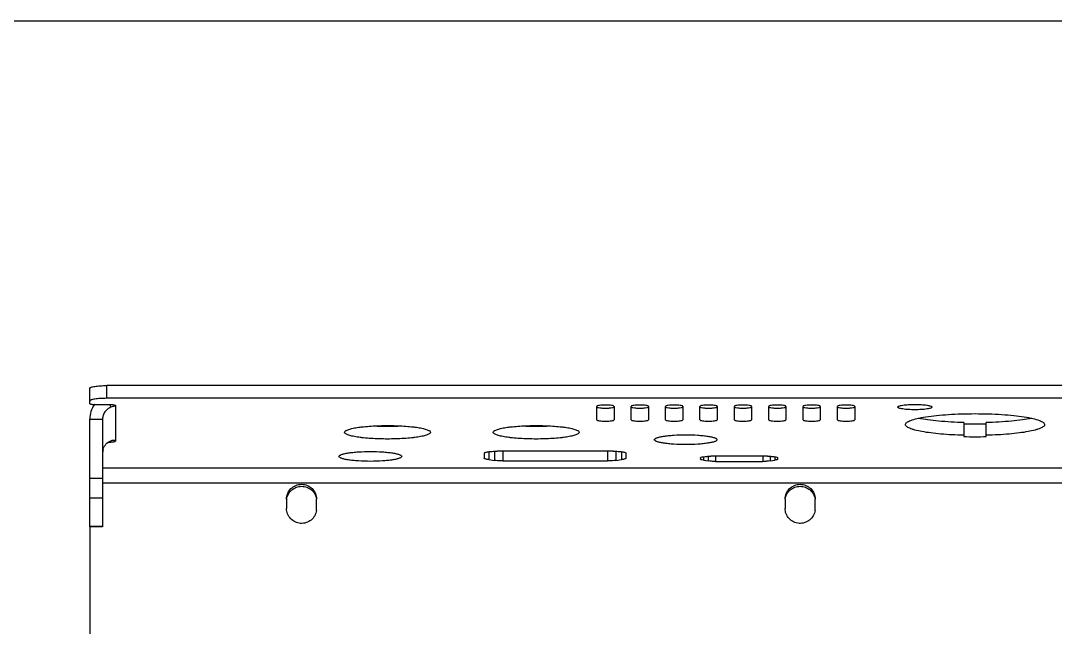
# Model space of a CAD drawing. Header units: inches. Extents: x 0 to 16.5, y 0 to 23.4.
# Drawn here: x 4.739 to 9.478, y 20.608 to 23.386 of the extents above; entities that cross this region are included whole.
import ezdxf

# ---------------------------------------------------------------- set-up
doc = ezdxf.new("R2010")
doc.units = ezdxf.units.IN
doc.header["$LTSCALE"] = 1.524409
doc.header["$MEASUREMENT"] = 0
doc.layers.get('0').update_dxf_attribs({"linetype": 'CONTINUOUS'})
doc.layers.add('02___PRT_ALL_AXES', color=7, linetype='CONTINUOUS')

msp = doc.modelspace()

# ---------------------------------------------------------------- linework, layer by layer
at = {"color": 7, "linetype": 'CONTINUOUS'}
for p, q in [((0, 23.3858), (16.5354, 23.3858)), ((5.1339, 21.6568), (5.1339, 21.7151)), ((5.0552, 21.6322), (5.0552, 21.7028)), ((5.0748, 21.6291), (5.1437, 21.6291)), ((11.6693, 21.6568), (5.1339, 21.6568)), ((5.146, 21.629), (5.1514, 21.6157)), ((5.1733, 21.6245), (5.1733, 21.4613)), ((7.378, 21.5583), (7.378, 21.6199)), ((7.4567, 21.6199), (7.4567, 21.5583)), ((7.5355, 21.5583), (7.5355, 21.6199)), ((7.6142, 21.6199), (7.6142, 21.5583)), ((7.693, 21.5583), (7.693, 21.6199)), ((7.7717, 21.6199), (7.7717, 21.5583)), ((7.8504, 21.5583), (7.8504, 21.6199)), ((7.9292, 21.6199), (7.9292, 21.5583)), ((8.0079, 21.5583), (8.0079, 21.6199)), ((8.0867, 21.6199), (8.0867, 21.5583)), ((8.1654, 21.5583), (8.1654, 21.6199)), ((8.2441, 21.6199), (8.2441, 21.5583)), ((8.3229, 21.5583), (8.3229, 21.6199)), ((8.4016, 21.6199), (8.4016, 21.5583)), ((8.4804, 21.5583), (8.4804, 21.6199)), ((8.5591, 21.6199), (8.5591, 21.5583)), ((5.0552, 21.5615), (5.1142, 21.5615)), ((5.1142, 21.5615), (5.1142, 21.069)), ((9.0591, 21.5458), (9.0591, 21.4816)), ((9.1615, 21.4816), (9.1615, 21.5458)), ((5.1419, 21.4567), (5.1437, 21.4567)), ((5.1437, 21.4576), (5.1437, 21.4567)), ((5.1529, 21.4569), (5.1611, 21.4575)), ((11.6819, 21.3366), (5.1142, 21.3366)), ((5.1142, 21.2893), (5.0552, 21.2893)), ((11.689, 21.269), (5.1142, 21.269)), ((5.1142, 21.1992), (5.0552, 21.1992)), ((5.9567, 21.1951), (5.9567, 21.1523)), ((6.0945, 21.1523), (6.0945, 21.1951)), ((8.2402, 21.1951), (8.2402, 21.1523)), ((8.378, 21.1523), (8.378, 21.1951)), ((5.1142, 21.0699), (5.0552, 21.0699)), ((5.0552, 21.069), (5.0552, 18.1489)), ((5.1142, 21.069), (5.0552, 21.069))]:
    msp.add_line(p, q, dxfattribs=at)
at = {"color": 3, "linetype": 'CONTINUOUS'}
for p, q in [((11.6693, 21.7151), (5.1339, 21.7151)), ((5.0552, 21.069), (5.0552, 21.5615))]:
    msp.add_line(p, q, dxfattribs=at)
for centre, radius, start, end in [((5.1708, 21.5615), 0.1156, 144.8161, 179.9736), ((5.172, 21.5608), 0.1171, 143.9985, 144.8686), ((9.1103, 23.8028), 2.2635, 268.7043, 271.2957)]:
    msp.add_arc(centre, radius, start, end, dxfattribs=at)
at = {"color": 7, "linetype": 'CONTINUOUS'}
for centre, radius, start, end in [((9.1103, 23.7445), 2.2635, 268.7043, 271.2957), ((5.1721, 21.4075), 0.0579, 166.2124, 179.9681), ((5.1717, 21.4076), 0.0575, 163.9319, 166.1939), ((5.1439, 21.6359), 0.1793, 269.9604, 272.8781), ((6.0272, 21.1524), 0.0673, 352.1648, 359.9837), ((8.3107, 21.1524), 0.0673, 352.1648, 359.9837)]:
    msp.add_arc(centre, radius, start, end, dxfattribs=at)
at = {"color": 3, "linetype": 'CONTINUOUS'}
for points, knots in [([(5.0552, 21.7028), (5.0552, 21.7038), (5.0565, 21.7053), (5.0587, 21.7065), (5.0626, 21.7082), (5.0692, 21.71), (5.0834, 21.7126), (5.1052, 21.7146), (5.1238, 21.7151), (5.1339, 21.7151)], [0, 0, 0, 0, 0.034933, 0.062171, 0.097137, 0.19041, 0.313059, 0.629049, 1, 1, 1, 1]), ([(7.3855, 21.613), (7.3836, 21.6134), (7.3811, 21.6139), (7.378, 21.6157), (7.378, 21.6166)], [0, 0, 0, 0, 0.683535, 1, 1, 1, 1]), ([(7.4492, 21.613), (7.4446, 21.612), (7.434, 21.6108), (7.4174, 21.6102), (7.4007, 21.6108), (7.3901, 21.612), (7.3855, 21.613)], [0, 0, 0, 0, 0.220426, 0.5, 0.779574, 1, 1, 1, 1]), ([(7.4548, 21.6147), (7.4545, 21.6145), (7.4526, 21.6138), (7.4507, 21.6133), (7.4492, 21.613)], [0, 0, 0, 0, 0.198494, 1, 1, 1, 1]), ([(7.4567, 21.6166), (7.4567, 21.6164), (7.4564, 21.6155), (7.4555, 21.615), (7.4548, 21.6147)], [0, 0, 0, 0, 0.177925, 1, 1, 1, 1]), ([(7.543, 21.613), (7.5411, 21.6134), (7.5386, 21.6139), (7.5355, 21.6157), (7.5355, 21.6166)], [0, 0, 0, 0, 0.683535, 1, 1, 1, 1]), ([(7.6067, 21.613), (7.6021, 21.612), (7.5915, 21.6108), (7.5748, 21.6102), (7.5582, 21.6108), (7.5476, 21.612), (7.543, 21.613)], [0, 0, 0, 0, 0.220426, 0.5, 0.779574, 1, 1, 1, 1]), ([(7.6123, 21.6147), (7.6119, 21.6145), (7.6101, 21.6138), (7.6082, 21.6133), (7.6067, 21.613)], [0, 0, 0, 0, 0.198494, 1, 1, 1, 1]), ([(7.6142, 21.6166), (7.6142, 21.6164), (7.6139, 21.6155), (7.613, 21.615), (7.6123, 21.6147)], [0, 0, 0, 0, 0.177925, 1, 1, 1, 1]), ([(7.7005, 21.613), (7.6986, 21.6134), (7.6961, 21.6139), (7.693, 21.6157), (7.693, 21.6166)], [0, 0, 0, 0, 0.683535, 1, 1, 1, 1]), ([(7.7642, 21.613), (7.7596, 21.612), (7.7489, 21.6108), (7.7323, 21.6102), (7.7157, 21.6108), (7.7051, 21.612), (7.7005, 21.613)], [0, 0, 0, 0, 0.220426, 0.5, 0.779574, 1, 1, 1, 1]), ([(7.7698, 21.6147), (7.7694, 21.6145), (7.7676, 21.6138), (7.7657, 21.6133), (7.7642, 21.613)], [0, 0, 0, 0, 0.198494, 1, 1, 1, 1]), ([(7.7717, 21.6166), (7.7717, 21.6164), (7.7714, 21.6155), (7.7705, 21.615), (7.7698, 21.6147)], [0, 0, 0, 0, 0.177925, 1, 1, 1, 1]), ([(7.8579, 21.613), (7.856, 21.6134), (7.8536, 21.6139), (7.8504, 21.6157), (7.8504, 21.6166)], [0, 0, 0, 0, 0.683535, 1, 1, 1, 1]), ([(7.9217, 21.613), (7.9171, 21.612), (7.9064, 21.6108), (7.8898, 21.6102), (7.8732, 21.6108), (7.8625, 21.612), (7.8579, 21.613)], [0, 0, 0, 0, 0.220426, 0.5, 0.779574, 1, 1, 1, 1]), ([(7.9272, 21.6147), (7.9269, 21.6145), (7.9251, 21.6138), (7.9232, 21.6133), (7.9217, 21.613)], [0, 0, 0, 0, 0.198494, 1, 1, 1, 1]), ([(7.9292, 21.6166), (7.9292, 21.6164), (7.9289, 21.6155), (7.9279, 21.615), (7.9272, 21.6147)], [0, 0, 0, 0, 0.177925, 1, 1, 1, 1]), ([(8.0154, 21.613), (8.0135, 21.6134), (8.0111, 21.6139), (8.0079, 21.6157), (8.0079, 21.6166)], [0, 0, 0, 0, 0.683535, 1, 1, 1, 1]), ([(8.0791, 21.613), (8.0745, 21.612), (8.0639, 21.6108), (8.0473, 21.6102), (8.0307, 21.6108), (8.02, 21.612), (8.0154, 21.613)], [0, 0, 0, 0, 0.220426, 0.5, 0.779574, 1, 1, 1, 1]), ([(8.0847, 21.6147), (8.0844, 21.6145), (8.0826, 21.6138), (8.0807, 21.6133), (8.0791, 21.613)], [0, 0, 0, 0, 0.198494, 1, 1, 1, 1]), ([(8.0867, 21.6166), (8.0867, 21.6164), (8.0864, 21.6155), (8.0854, 21.615), (8.0847, 21.6147)], [0, 0, 0, 0, 0.177925, 1, 1, 1, 1]), ([(8.1729, 21.613), (8.171, 21.6134), (8.1685, 21.6139), (8.1654, 21.6157), (8.1654, 21.6166)], [0, 0, 0, 0, 0.683535, 1, 1, 1, 1]), ([(8.2366, 21.613), (8.232, 21.612), (8.2214, 21.6108), (8.2048, 21.6102), (8.1881, 21.6108), (8.1775, 21.612), (8.1729, 21.613)], [0, 0, 0, 0, 0.220426, 0.5, 0.779574, 1, 1, 1, 1]), ([(8.2422, 21.6147), (8.2419, 21.6145), (8.2401, 21.6138), (8.2381, 21.6133), (8.2366, 21.613)], [0, 0, 0, 0, 0.198494, 1, 1, 1, 1]), ([(8.2441, 21.6166), (8.2441, 21.6164), (8.2438, 21.6155), (8.2429, 21.615), (8.2422, 21.6147)], [0, 0, 0, 0, 0.177925, 1, 1, 1, 1]), ([(8.3304, 21.613), (8.3285, 21.6134), (8.326, 21.6139), (8.3229, 21.6157), (8.3229, 21.6166)], [0, 0, 0, 0, 0.683535, 1, 1, 1, 1]), ([(8.3941, 21.613), (8.3895, 21.612), (8.3789, 21.6108), (8.3622, 21.6102), (8.3456, 21.6108), (8.335, 21.612), (8.3304, 21.613)], [0, 0, 0, 0, 0.220426, 0.5, 0.779574, 1, 1, 1, 1]), ([(8.3997, 21.6147), (8.3993, 21.6145), (8.3975, 21.6138), (8.3956, 21.6133), (8.3941, 21.613)], [0, 0, 0, 0, 0.198494, 1, 1, 1, 1]), ([(8.4016, 21.6166), (8.4016, 21.6164), (8.4013, 21.6155), (8.4004, 21.615), (8.3997, 21.6147)], [0, 0, 0, 0, 0.177925, 1, 1, 1, 1]), ([(8.4879, 21.613), (8.486, 21.6134), (8.4835, 21.6139), (8.4804, 21.6157), (8.4804, 21.6166)], [0, 0, 0, 0, 0.683535, 1, 1, 1, 1]), ([(8.5516, 21.613), (8.547, 21.612), (8.5363, 21.6108), (8.5197, 21.6102), (8.5031, 21.6108), (8.4925, 21.612), (8.4879, 21.613)], [0, 0, 0, 0, 0.220426, 0.5, 0.779574, 1, 1, 1, 1]), ([(8.5572, 21.6147), (8.5568, 21.6145), (8.555, 21.6138), (8.5531, 21.6133), (8.5516, 21.613)], [0, 0, 0, 0, 0.198494, 1, 1, 1, 1]), ([(8.5591, 21.6166), (8.5591, 21.6164), (8.5588, 21.6155), (8.5579, 21.615), (8.5572, 21.6147)], [0, 0, 0, 0, 0.177925, 1, 1, 1, 1]), ([(9.0591, 21.5458), (9.0203, 21.5468), (8.9649, 21.5497), (8.8959, 21.5577), (8.8656, 21.5628), (8.852, 21.5658)], [0, 0, 0, 0, 0.55889, 0.798643, 1, 1, 1, 1]), ([(9.3686, 21.5658), (9.3549, 21.5628), (9.3247, 21.5577), (9.2557, 21.5497), (9.2002, 21.5468), (9.1615, 21.5458)], [0, 0, 0, 0, 0.201357, 0.44111, 1, 1, 1, 1]), ([(5.9574, 21.195), (5.9585, 21.2031), (5.9637, 21.2189), (5.9794, 21.2383), (6.0009, 21.251), (6.0256, 21.2554), (6.0503, 21.251), (6.0719, 21.2383), (6.0876, 21.2189), (6.0928, 21.2031), (6.0939, 21.195)], [0, 0, 0, 0, 0.124331, 0.249076, 0.37436, 0.5, 0.62564, 0.750924, 0.875669, 1, 1, 1, 1]), ([(8.2408, 21.195), (8.2419, 21.2031), (8.2471, 21.2189), (8.2628, 21.2383), (8.2844, 21.251), (8.3091, 21.2554), (8.3338, 21.251), (8.3554, 21.2383), (8.371, 21.2189), (8.3763, 21.2031), (8.3774, 21.195)], [0, 0, 0, 0, 0.124331, 0.249076, 0.37436, 0.5, 0.62564, 0.750924, 0.875669, 1, 1, 1, 1])]:
    msp.add_open_spline(points, degree=3, knots=knots, dxfattribs=at)
at = {"color": 7, "linetype": 'CONTINUOUS'}
for points, knots in [([(5.1339, 21.6568), (5.1238, 21.6568), (5.1052, 21.6563), (5.0834, 21.6542), (5.0692, 21.6516), (5.0626, 21.6499), (5.0587, 21.6482), (5.0565, 21.6469), (5.0552, 21.6454), (5.0552, 21.6445)], [0, 0, 0, 0, 0.370951, 0.686941, 0.80959, 0.902863, 0.937829, 0.965067, 1, 1, 1, 1]), ([(5.0552, 21.6322), (5.0552, 21.6319), (5.0557, 21.6314), (5.0576, 21.6306), (5.0616, 21.6298), (5.0677, 21.6292), (5.0723, 21.6291), (5.0748, 21.6291)], [0, 0, 0, 0, 0.034943, 0.097002, 0.3128, 0.628875, 1, 1, 1, 1]), ([(5.1514, 21.6157), (5.146, 21.6136), (5.1357, 21.6077), (5.1237, 21.5948), (5.116, 21.5789), (5.1142, 21.5673), (5.1142, 21.5615)], [0, 0, 0, 0, 0.251237, 0.501548, 0.751013, 1, 1, 1, 1]), ([(5.1437, 21.6291), (5.1475, 21.6291), (5.1545, 21.6289), (5.1636, 21.628), (5.1696, 21.6268), (5.1725, 21.6257), (5.1733, 21.6248), (5.1733, 21.6245)], [0, 0, 0, 0, 0.371125, 0.6872, 0.902998, 0.965057, 1, 1, 1, 1]), ([(5.1733, 21.6245), (5.1733, 21.6238), (5.1711, 21.6222), (5.1669, 21.6209), (5.1598, 21.6188), (5.1544, 21.6169), (5.1514, 21.6157)], [0, 0, 0, 0, 0.088698, 0.276456, 0.588016, 1, 1, 1, 1]), ([(7.4567, 21.6199), (7.4567, 21.6203), (7.4557, 21.6215), (7.4519, 21.623), (7.4438, 21.6246), (7.4317, 21.6257), (7.4174, 21.6262), (7.403, 21.6257), (7.3909, 21.6246), (7.3829, 21.623), (7.379, 21.6215), (7.378, 21.6203), (7.378, 21.6199)], [0, 0, 0, 0, 0.017471, 0.048502, 0.156393, 0.314463, 0.5, 0.685537, 0.843607, 0.951498, 0.982529, 1, 1, 1, 1]), ([(7.6142, 21.6199), (7.6142, 21.6203), (7.6132, 21.6215), (7.6093, 21.623), (7.6013, 21.6246), (7.5892, 21.6257), (7.5748, 21.6262), (7.5605, 21.6257), (7.5484, 21.6246), (7.5403, 21.623), (7.5365, 21.6215), (7.5355, 21.6203), (7.5355, 21.6199)], [0, 0, 0, 0, 0.017471, 0.048502, 0.156393, 0.314463, 0.5, 0.685537, 0.843607, 0.951498, 0.982529, 1, 1, 1, 1]), ([(7.7717, 21.6199), (7.7717, 21.6203), (7.7707, 21.6215), (7.7668, 21.623), (7.7588, 21.6246), (7.7467, 21.6257), (7.7323, 21.6262), (7.718, 21.6257), (7.7058, 21.6246), (7.6978, 21.623), (7.694, 21.6215), (7.693, 21.6203), (7.693, 21.6199)], [0, 0, 0, 0, 0.017471, 0.048502, 0.156393, 0.314463, 0.5, 0.685537, 0.843607, 0.951498, 0.982529, 1, 1, 1, 1]), ([(7.9292, 21.6199), (7.9292, 21.6203), (7.9282, 21.6215), (7.9243, 21.623), (7.9163, 21.6246), (7.9041, 21.6257), (7.8898, 21.6262), (7.8755, 21.6257), (7.8633, 21.6246), (7.8553, 21.623), (7.8515, 21.6215), (7.8504, 21.6203), (7.8504, 21.6199)], [0, 0, 0, 0, 0.017471, 0.048502, 0.156393, 0.314463, 0.5, 0.685537, 0.843607, 0.951498, 0.982529, 1, 1, 1, 1]), ([(8.0867, 21.6199), (8.0867, 21.6203), (8.0856, 21.6215), (8.0818, 21.623), (8.0738, 21.6246), (8.0616, 21.6257), (8.0473, 21.6262), (8.0329, 21.6257), (8.0208, 21.6246), (8.0128, 21.623), (8.0089, 21.6215), (8.0079, 21.6203), (8.0079, 21.6199)], [0, 0, 0, 0, 0.017471, 0.048502, 0.156393, 0.314463, 0.5, 0.685537, 0.843607, 0.951498, 0.982529, 1, 1, 1, 1]), ([(8.2441, 21.6199), (8.2441, 21.6203), (8.2431, 21.6215), (8.2393, 21.623), (8.2312, 21.6246), (8.2191, 21.6257), (8.2048, 21.6262), (8.1904, 21.6257), (8.1783, 21.6246), (8.1703, 21.623), (8.1664, 21.6215), (8.1654, 21.6203), (8.1654, 21.6199)], [0, 0, 0, 0, 0.017471, 0.048502, 0.156393, 0.314463, 0.5, 0.685537, 0.843607, 0.951498, 0.982529, 1, 1, 1, 1]), ([(8.4016, 21.6199), (8.4016, 21.6203), (8.4006, 21.6215), (8.3967, 21.623), (8.3887, 21.6246), (8.3766, 21.6257), (8.3622, 21.6262), (8.3479, 21.6257), (8.3358, 21.6246), (8.3278, 21.623), (8.3239, 21.6215), (8.3229, 21.6203), (8.3229, 21.6199)], [0, 0, 0, 0, 0.017471, 0.048502, 0.156393, 0.314463, 0.5, 0.685537, 0.843607, 0.951498, 0.982529, 1, 1, 1, 1]), ([(8.5591, 21.6199), (8.5591, 21.6203), (8.5581, 21.6215), (8.5542, 21.623), (8.5462, 21.6246), (8.5341, 21.6257), (8.5197, 21.6262), (8.5054, 21.6257), (8.4932, 21.6246), (8.4852, 21.623), (8.4814, 21.6215), (8.4804, 21.6203), (8.4804, 21.6199)], [0, 0, 0, 0, 0.017471, 0.048502, 0.156393, 0.314463, 0.5, 0.685537, 0.843607, 0.951498, 0.982529, 1, 1, 1, 1]), ([(8.7914, 21.5367), (8.7914, 21.5384), (8.7928, 21.5424), (8.798, 21.5472), (8.8058, 21.5518), (8.8215, 21.5584), (8.8482, 21.5656), (8.8875, 21.5728), (8.9353, 21.5788), (8.9897, 21.5832), (9.0488, 21.586), (9.1103, 21.5869), (9.1717, 21.586), (9.2308, 21.5832), (9.2853, 21.5788), (9.3331, 21.5728), (9.3724, 21.5656), (9.399, 21.5584), (9.4148, 21.5518), (9.4226, 21.5472), (9.4277, 21.5424), (9.4292, 21.5384), (9.4292, 21.5367)], [0, 0, 0, 0, 0.007778, 0.017906, 0.031513, 0.048974, 0.09557, 0.156834, 0.230764, 0.314713, 0.405589, 0.5, 0.594411, 0.685287, 0.769236, 0.843166, 0.90443, 0.951026, 0.968487, 0.982094, 0.992222, 1, 1, 1, 1]), ([(7.378, 21.5583), (7.378, 21.5578), (7.379, 21.5567), (7.3829, 21.5551), (7.3909, 21.5535), (7.403, 21.5524), (7.4174, 21.552), (7.4317, 21.5524), (7.4438, 21.5535), (7.4519, 21.5551), (7.4557, 21.5567), (7.4567, 21.5578), (7.4567, 21.5583)], [0, 0, 0, 0, 0.017471, 0.048502, 0.156393, 0.314463, 0.5, 0.685537, 0.843607, 0.951498, 0.982529, 1, 1, 1, 1]), ([(7.5355, 21.5583), (7.5355, 21.5578), (7.5365, 21.5567), (7.5403, 21.5551), (7.5484, 21.5535), (7.5605, 21.5524), (7.5748, 21.552), (7.5892, 21.5524), (7.6013, 21.5535), (7.6093, 21.5551), (7.6132, 21.5567), (7.6142, 21.5578), (7.6142, 21.5583)], [0, 0, 0, 0, 0.017471, 0.048502, 0.156393, 0.314463, 0.5, 0.685537, 0.843607, 0.951498, 0.982529, 1, 1, 1, 1]), ([(7.693, 21.5583), (7.693, 21.5578), (7.694, 21.5567), (7.6978, 21.5551), (7.7058, 21.5535), (7.718, 21.5524), (7.7323, 21.552), (7.7467, 21.5524), (7.7588, 21.5535), (7.7668, 21.5551), (7.7707, 21.5567), (7.7717, 21.5578), (7.7717, 21.5583)], [0, 0, 0, 0, 0.017471, 0.048502, 0.156393, 0.314463, 0.5, 0.685537, 0.843607, 0.951498, 0.982529, 1, 1, 1, 1]), ([(7.8504, 21.5583), (7.8504, 21.5578), (7.8515, 21.5567), (7.8553, 21.5551), (7.8633, 21.5535), (7.8755, 21.5524), (7.8898, 21.552), (7.9041, 21.5524), (7.9163, 21.5535), (7.9243, 21.5551), (7.9282, 21.5567), (7.9292, 21.5578), (7.9292, 21.5583)], [0, 0, 0, 0, 0.017471, 0.048502, 0.156393, 0.314463, 0.5, 0.685537, 0.843607, 0.951498, 0.982529, 1, 1, 1, 1]), ([(8.0079, 21.5583), (8.0079, 21.5578), (8.0089, 21.5567), (8.0128, 21.5551), (8.0208, 21.5535), (8.0329, 21.5524), (8.0473, 21.552), (8.0616, 21.5524), (8.0738, 21.5535), (8.0818, 21.5551), (8.0856, 21.5567), (8.0867, 21.5578), (8.0867, 21.5583)], [0, 0, 0, 0, 0.017471, 0.048502, 0.156393, 0.314463, 0.5, 0.685537, 0.843607, 0.951498, 0.982529, 1, 1, 1, 1]), ([(8.1654, 21.5583), (8.1654, 21.5578), (8.1664, 21.5567), (8.1703, 21.5551), (8.1783, 21.5535), (8.1904, 21.5524), (8.2048, 21.552), (8.2191, 21.5524), (8.2312, 21.5535), (8.2393, 21.5551), (8.2431, 21.5567), (8.2441, 21.5578), (8.2441, 21.5583)], [0, 0, 0, 0, 0.017471, 0.048502, 0.156393, 0.314463, 0.5, 0.685537, 0.843607, 0.951498, 0.982529, 1, 1, 1, 1]), ([(8.3229, 21.5583), (8.3229, 21.5578), (8.3239, 21.5567), (8.3278, 21.5551), (8.3358, 21.5535), (8.3479, 21.5524), (8.3622, 21.552), (8.3766, 21.5524), (8.3887, 21.5535), (8.3967, 21.5551), (8.4006, 21.5567), (8.4016, 21.5578), (8.4016, 21.5583)], [0, 0, 0, 0, 0.017471, 0.048502, 0.156393, 0.314463, 0.5, 0.685537, 0.843607, 0.951498, 0.982529, 1, 1, 1, 1]), ([(8.4804, 21.5583), (8.4804, 21.5578), (8.4814, 21.5567), (8.4852, 21.5551), (8.4932, 21.5535), (8.5054, 21.5524), (8.5197, 21.552), (8.5341, 21.5524), (8.5462, 21.5535), (8.5542, 21.5551), (8.5581, 21.5567), (8.5591, 21.5578), (8.5591, 21.5583)], [0, 0, 0, 0, 0.017471, 0.048502, 0.156393, 0.314463, 0.5, 0.685537, 0.843607, 0.951498, 0.982529, 1, 1, 1, 1]), ([(9.0591, 21.4875), (9.041, 21.4879), (9.0058, 21.4893), (8.9551, 21.4929), (8.9093, 21.4977), (8.8697, 21.5036), (8.8411, 21.5096), (8.8224, 21.5151), (8.8115, 21.5191), (8.8029, 21.5232), (8.7966, 21.5274), (8.7925, 21.5318), (8.7914, 21.5352), (8.7914, 21.5367)], [0, 0, 0, 0, 0.195528, 0.379622, 0.546774, 0.692088, 0.811483, 0.860508, 0.902098, 0.936207, 0.963094, 0.98362, 1, 1, 1, 1]), ([(9.4292, 21.5367), (9.4292, 21.5352), (9.4281, 21.5318), (9.4239, 21.5274), (9.4176, 21.5232), (9.409, 21.5191), (9.3981, 21.5151), (9.3794, 21.5096), (9.3509, 21.5036), (9.3113, 21.4977), (9.2654, 21.4929), (9.2148, 21.4893), (9.1796, 21.4879), (9.1615, 21.4875)], [0, 0, 0, 0, 0.01638, 0.036906, 0.063793, 0.097902, 0.139492, 0.188517, 0.307912, 0.453226, 0.620378, 0.804472, 1, 1, 1, 1]), ([(5.1165, 21.4235), (5.1189, 21.432), (5.1279, 21.4481), (5.1431, 21.4585), (5.1514, 21.4618)], [0, 0, 0, 0, 0.498627, 1, 1, 1, 1]), ([(5.1733, 21.4613), (5.1733, 21.462), (5.1719, 21.4629), (5.17, 21.4636), (5.1662, 21.4644), (5.1598, 21.4643), (5.1544, 21.4629), (5.1514, 21.4618)], [0, 0, 0, 0, 0.090612, 0.170631, 0.278414, 0.585687, 1, 1, 1, 1]), ([(5.1611, 21.4575), (5.1628, 21.4577), (5.1658, 21.4581), (5.1697, 21.459), (5.1721, 21.4598), (5.1733, 21.4608), (5.1733, 21.4613)], [0, 0, 0, 0, 0.393943, 0.696917, 0.896572, 1, 1, 1, 1]), ([(5.9567, 21.1951), (5.9567, 21.204), (5.9603, 21.2219), (5.9757, 21.2445), (5.9986, 21.2596), (6.0256, 21.2649), (6.0526, 21.2596), (6.0756, 21.2445), (6.0909, 21.2219), (6.0945, 21.204), (6.0945, 21.1951)], [0, 0, 0, 0, 0.124293, 0.248989, 0.374286, 0.5, 0.625714, 0.751011, 0.875707, 1, 1, 1, 1]), ([(8.2402, 21.1951), (8.2402, 21.204), (8.2438, 21.2219), (8.2592, 21.2445), (8.2821, 21.2596), (8.3091, 21.2649), (8.3361, 21.2596), (8.359, 21.2445), (8.3744, 21.2219), (8.378, 21.204), (8.378, 21.1951)], [0, 0, 0, 0, 0.124293, 0.248989, 0.374286, 0.5, 0.625714, 0.751011, 0.875707, 1, 1, 1, 1]), ([(6.0939, 21.1432), (6.0927, 21.1348), (6.0871, 21.1182), (6.0702, 21.0983), (6.047, 21.086), (6.0209, 21.0828), (5.9954, 21.0894), (5.9741, 21.1047), (5.96, 21.1267), (5.9567, 21.1439), (5.9567, 21.1523)], [0, 0, 0, 0, 0.124379, 0.249206, 0.37459, 0.5003, 0.625935, 0.751131, 0.87575, 1, 1, 1, 1]), ([(8.3774, 21.1432), (8.3762, 21.1348), (8.3706, 21.1182), (8.3536, 21.0983), (8.3305, 21.086), (8.3043, 21.0828), (8.2789, 21.0894), (8.2576, 21.1047), (8.2435, 21.1267), (8.2402, 21.1439), (8.2402, 21.1523)], [0, 0, 0, 0, 0.124379, 0.249206, 0.37459, 0.5003, 0.625935, 0.751131, 0.87575, 1, 1, 1, 1])]:
    msp.add_open_spline(points, degree=3, knots=knots, dxfattribs=at)
at = {"layer": '02___PRT_ALL_AXES', "color": 7, "linetype": 'CONTINUOUS'}
for p, q in [((6.8622, 21.4054), (6.8622, 21.3831)), ((6.8833, 21.4124), (6.8833, 21.376)), ((6.8833, 21.376), (6.909, 21.3726)), ((6.909, 21.4144), (6.909, 21.3726)), ((7.4528, 21.4147), (6.9213, 21.4147)), ((6.947, 21.4147), (6.947, 21.3704)), ((7.4271, 21.4147), (7.4271, 21.3704)), ((7.4651, 21.4144), (7.4651, 21.3726)), ((7.4651, 21.3726), (7.4908, 21.376)), ((7.4908, 21.4124), (7.4908, 21.376)), ((7.5118, 21.3831), (7.5118, 21.4054)), ((7.8524, 21.3843), (7.8524, 21.3788)), ((7.8662, 21.3895), (7.8662, 21.3735)), ((7.8662, 21.3735), (7.888, 21.3701)), ((7.888, 21.3914), (7.888, 21.3701)), ((8.1595, 21.3917), (7.8996, 21.3917)), ((7.9214, 21.3917), (7.9214, 21.368)), ((8.1378, 21.3917), (8.1378, 21.368)), ((8.1712, 21.3914), (8.1712, 21.3701)), ((8.1712, 21.3701), (8.1929, 21.3735)), ((8.1929, 21.3895), (8.1929, 21.3735)), ((8.2067, 21.3788), (8.2067, 21.3843)), ((6.947, 21.3704), (7.4271, 21.3704)), ((7.9214, 21.368), (8.1378, 21.368))]:
    msp.add_line(p, q, dxfattribs=at)
at = {"layer": '02___PRT_ALL_AXES', "color": 3, "linetype": 'CONTINUOUS'}
for centre in [(6.4193, 22.7555), (7.1004, 22.7555)]:
    msp.add_arc(centre, 1.2266, 267.0732, 272.9268, dxfattribs=at)
at = {"layer": '02___PRT_ALL_AXES', "color": 7, "linetype": 'CONTINUOUS'}
for points, knots in [([(8.7559, 21.6168), (8.7559, 21.6177), (8.7573, 21.6192), (8.7595, 21.6205), (8.7634, 21.6222), (8.77, 21.6239), (8.7842, 21.6265), (8.806, 21.6285), (8.8347, 21.6294), (8.8633, 21.6285), (8.8852, 21.6265), (8.8994, 21.6239), (8.906, 21.6222), (8.9099, 21.6205), (8.9121, 21.6192), (8.9134, 21.6177), (8.9134, 21.6168)], [0, 0, 0, 0, 0.017467, 0.031086, 0.048568, 0.095206, 0.15653, 0.31454, 0.5, 0.68546, 0.84347, 0.904794, 0.951432, 0.968914, 0.982533, 1, 1, 1, 1]), ([(8.9134, 21.6168), (8.9134, 21.6158), (8.9121, 21.6144), (8.9099, 21.6131), (8.906, 21.6114), (8.8994, 21.6097), (8.8852, 21.607), (8.8633, 21.605), (8.8347, 21.6042), (8.806, 21.605), (8.7842, 21.607), (8.77, 21.6097), (8.7634, 21.6114), (8.7595, 21.6131), (8.7573, 21.6144), (8.7559, 21.6158), (8.7559, 21.6168)], [0, 0, 0, 0, 0.017467, 0.031086, 0.048568, 0.095206, 0.15653, 0.31454, 0.5, 0.68546, 0.84347, 0.904794, 0.951432, 0.968914, 0.982533, 1, 1, 1, 1]), ([(6.2225, 21.5013), (6.2225, 21.5037), (6.2258, 21.5074), (6.2313, 21.5106), (6.2411, 21.5147), (6.2575, 21.5191), (6.2767, 21.5227), (6.2948, 21.5252), (6.3161, 21.5277), (6.3577, 21.5311), (6.4193, 21.5328), (6.481, 21.5311), (6.5226, 21.5277), (6.5438, 21.5252), (6.562, 21.5227), (6.5811, 21.5191), (6.5976, 21.5147), (6.6073, 21.5106), (6.6129, 21.5074), (6.6162, 21.5037), (6.6162, 21.5013)], [0, 0, 0, 0, 0.017467, 0.031086, 0.048561, 0.095198, 0.156518, 0.19209, 0.230525, 0.314556, 0.5, 0.685444, 0.769475, 0.80791, 0.843482, 0.904802, 0.951439, 0.968914, 0.982533, 1, 1, 1, 1]), ([(6.9036, 21.5013), (6.9036, 21.5037), (6.9069, 21.5074), (6.9124, 21.5106), (6.9222, 21.5147), (6.9386, 21.5191), (6.9578, 21.5227), (6.9759, 21.5252), (6.9972, 21.5277), (7.0388, 21.5311), (7.1004, 21.5328), (7.1621, 21.5311), (7.2037, 21.5277), (7.2249, 21.5252), (7.2431, 21.5227), (7.2622, 21.5191), (7.2787, 21.5147), (7.2884, 21.5106), (7.294, 21.5074), (7.2973, 21.5037), (7.2973, 21.5013)], [0, 0, 0, 0, 0.017467, 0.031086, 0.048561, 0.095198, 0.156518, 0.19209, 0.230525, 0.314556, 0.5, 0.685444, 0.769475, 0.80791, 0.843482, 0.904802, 0.951439, 0.968914, 0.982533, 1, 1, 1, 1]), ([(6.6162, 21.5013), (6.6162, 21.4989), (6.6129, 21.4952), (6.6073, 21.492), (6.5976, 21.4879), (6.5811, 21.4835), (6.562, 21.4799), (6.5438, 21.4774), (6.5226, 21.4749), (6.481, 21.4716), (6.4193, 21.4698), (6.3577, 21.4716), (6.3161, 21.4749), (6.2948, 21.4774), (6.2767, 21.4799), (6.2575, 21.4835), (6.2411, 21.4879), (6.2313, 21.492), (6.2258, 21.4952), (6.2225, 21.4989), (6.2225, 21.5013)], [0, 0, 0, 0, 0.017467, 0.031086, 0.048561, 0.095198, 0.156518, 0.19209, 0.230525, 0.314556, 0.5, 0.685444, 0.769475, 0.80791, 0.843482, 0.904802, 0.951439, 0.968914, 0.982533, 1, 1, 1, 1]), ([(7.2973, 21.5013), (7.2973, 21.4989), (7.294, 21.4952), (7.2884, 21.492), (7.2787, 21.4879), (7.2622, 21.4835), (7.2431, 21.4799), (7.2249, 21.4774), (7.2037, 21.4749), (7.1621, 21.4716), (7.1004, 21.4698), (7.0388, 21.4716), (6.9972, 21.4749), (6.9759, 21.4774), (6.9578, 21.4799), (6.9386, 21.4835), (6.9222, 21.4879), (6.9124, 21.492), (6.9069, 21.4952), (6.9036, 21.4989), (6.9036, 21.5013)], [0, 0, 0, 0, 0.017467, 0.031086, 0.048561, 0.095198, 0.156518, 0.19209, 0.230525, 0.314556, 0.5, 0.685444, 0.769475, 0.80791, 0.843482, 0.904802, 0.951439, 0.968914, 0.982533, 1, 1, 1, 1]), ([(7.6418, 21.4674), (7.6418, 21.4692), (7.6442, 21.4719), (7.6482, 21.4742), (7.6554, 21.4772), (7.6674, 21.4805), (7.6851, 21.4837), (7.7066, 21.4864), (7.7405, 21.4892), (7.7855, 21.4904), (7.8305, 21.4892), (7.8643, 21.4864), (7.8859, 21.4837), (7.9036, 21.4805), (7.9156, 21.4772), (7.9227, 21.4742), (7.9268, 21.4719), (7.9292, 21.4692), (7.9292, 21.4674)], [0, 0, 0, 0, 0.017467, 0.031086, 0.048562, 0.0952, 0.156521, 0.230521, 0.314553, 0.5, 0.685447, 0.769479, 0.843479, 0.9048, 0.951438, 0.968914, 0.982533, 1, 1, 1, 1]), ([(7.9292, 21.4674), (7.9292, 21.4657), (7.9268, 21.463), (7.9227, 21.4607), (7.9156, 21.4576), (7.9036, 21.4544), (7.8859, 21.4512), (7.8643, 21.4485), (7.8305, 21.4457), (7.7855, 21.4444), (7.7405, 21.4457), (7.7066, 21.4485), (7.6851, 21.4512), (7.6674, 21.4544), (7.6554, 21.4576), (7.6482, 21.4607), (7.6442, 21.463), (7.6418, 21.4657), (7.6418, 21.4674)], [0, 0, 0, 0, 0.017467, 0.031086, 0.048562, 0.0952, 0.156521, 0.230521, 0.314553, 0.5, 0.685447, 0.769479, 0.843479, 0.9048, 0.951438, 0.968914, 0.982533, 1, 1, 1, 1]), ([(6.1969, 21.3908), (6.1969, 21.3925), (6.1993, 21.3952), (6.2034, 21.3975), (6.2105, 21.4006), (6.2225, 21.4038), (6.2402, 21.407), (6.2617, 21.4097), (6.2956, 21.4125), (6.3406, 21.4138), (6.3856, 21.4125), (6.4195, 21.4097), (6.441, 21.407), (6.4587, 21.4038), (6.4707, 21.4006), (6.4778, 21.3975), (6.4819, 21.3952), (6.4843, 21.3925), (6.4843, 21.3908)], [0, 0, 0, 0, 0.017467, 0.031086, 0.048562, 0.0952, 0.156521, 0.230521, 0.314553, 0.5, 0.685447, 0.769479, 0.843479, 0.9048, 0.951438, 0.968914, 0.982533, 1, 1, 1, 1]), ([(6.4843, 21.3908), (6.4843, 21.389), (6.4819, 21.3863), (6.4778, 21.384), (6.4707, 21.381), (6.4587, 21.3777), (6.441, 21.3745), (6.4195, 21.3718), (6.3856, 21.369), (6.3406, 21.3678), (6.2956, 21.369), (6.2617, 21.3718), (6.2402, 21.3745), (6.2225, 21.3777), (6.2105, 21.381), (6.2034, 21.384), (6.1993, 21.3863), (6.1969, 21.389), (6.1969, 21.3908)], [0, 0, 0, 0, 0.017467, 0.031086, 0.048562, 0.0952, 0.156521, 0.230521, 0.314553, 0.5, 0.685447, 0.769479, 0.843479, 0.9048, 0.951438, 0.968914, 0.982533, 1, 1, 1, 1]), ([(6.8622, 21.4054), (6.8622, 21.4061), (6.8632, 21.4072), (6.8649, 21.4082), (6.8678, 21.4095), (6.8728, 21.4108), (6.8834, 21.4127), (6.8998, 21.4142), (6.9138, 21.4147), (6.9213, 21.4147)], [0, 0, 0, 0, 0.034933, 0.062171, 0.097137, 0.19041, 0.313059, 0.629049, 1, 1, 1, 1]), ([(6.8833, 21.376), (6.8804, 21.3764), (6.8751, 21.3772), (6.8691, 21.3786), (6.8655, 21.38), (6.8635, 21.381), (6.8622, 21.3822), (6.8622, 21.3831)], [0, 0, 0, 0, 0.393422, 0.694227, 0.806628, 0.89342, 1, 1, 1, 1]), ([(7.4528, 21.4147), (7.4603, 21.4147), (7.4743, 21.4142), (7.4907, 21.4127), (7.5013, 21.4108), (7.5063, 21.4095), (7.5092, 21.4082), (7.5109, 21.4072), (7.5118, 21.4061), (7.5118, 21.4054)], [0, 0, 0, 0, 0.370951, 0.686941, 0.80959, 0.902863, 0.937829, 0.965067, 1, 1, 1, 1]), ([(7.5118, 21.3831), (7.5118, 21.3822), (7.5106, 21.381), (7.5086, 21.38), (7.505, 21.3786), (7.499, 21.3772), (7.4937, 21.3764), (7.4908, 21.376)], [0, 0, 0, 0, 0.10658, 0.193372, 0.305773, 0.606578, 1, 1, 1, 1]), ([(7.8524, 21.3843), (7.8524, 21.3849), (7.8536, 21.3862), (7.8583, 21.3881), (7.8679, 21.39), (7.8824, 21.3914), (7.8936, 21.3917), (7.8996, 21.3917)], [0, 0, 0, 0, 0.034947, 0.097013, 0.312778, 0.628897, 1, 1, 1, 1]), ([(7.8662, 21.3735), (7.8628, 21.3741), (7.8583, 21.375), (7.8536, 21.3768), (7.8524, 21.3782), (7.8524, 21.3788)], [0, 0, 0, 0, 0.689906, 0.888257, 1, 1, 1, 1]), ([(8.1595, 21.3917), (8.1655, 21.3917), (8.1767, 21.3914), (8.1913, 21.39), (8.2009, 21.3881), (8.2055, 21.3862), (8.2067, 21.3849), (8.2067, 21.3843)], [0, 0, 0, 0, 0.371103, 0.687222, 0.902987, 0.965053, 1, 1, 1, 1]), ([(8.2067, 21.3788), (8.2067, 21.3782), (8.2055, 21.3768), (8.2009, 21.375), (8.1964, 21.3741), (8.1929, 21.3735)], [0, 0, 0, 0, 0.111743, 0.310094, 1, 1, 1, 1]), ([(6.947, 21.3704), (6.9435, 21.3704), (6.9309, 21.3706), (6.9182, 21.3714), (6.909, 21.3726)], [0, 0, 0, 0, 0.269582, 1, 1, 1, 1]), ([(7.4651, 21.3726), (7.4623, 21.3722), (7.4497, 21.3709), (7.437, 21.3704), (7.4271, 21.3704)], [0, 0, 0, 0, 0.222977, 1, 1, 1, 1]), ([(7.9214, 21.368), (7.9153, 21.368), (7.9042, 21.3683), (7.893, 21.3694), (7.888, 21.3701)], [0, 0, 0, 0, 0.539973, 1, 1, 1, 1]), ([(8.1712, 21.3701), (8.1661, 21.3694), (8.155, 21.3683), (8.1438, 21.368), (8.1378, 21.368)], [0, 0, 0, 0, 0.460027, 1, 1, 1, 1])]:
    msp.add_open_spline(points, degree=3, knots=knots, dxfattribs=at)

doc.saveas('drawing.dxf')
